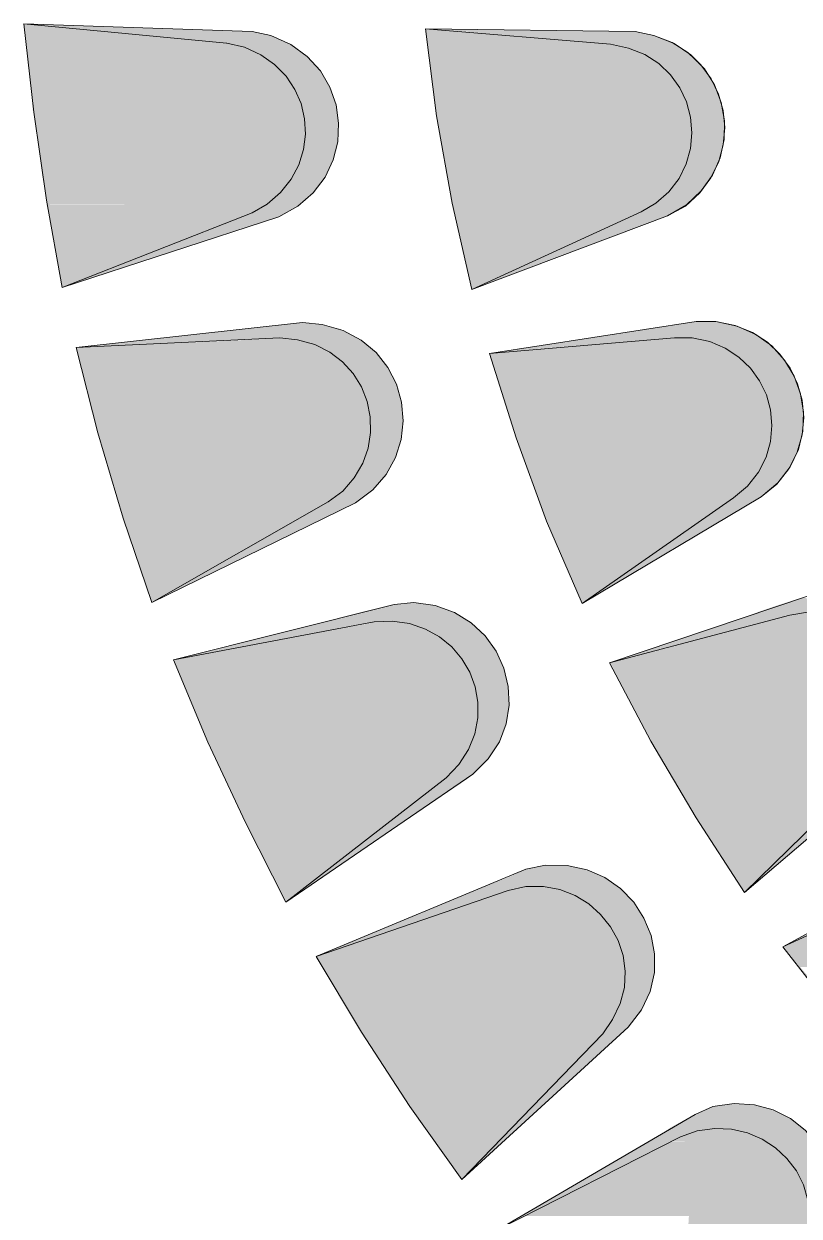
# Model space of a CAD drawing. Extents: x 0 to 245, y -13 to 205.
# Drawn here: x 86.01 to 110.05, y 60.4 to 97.37 of the extents above; entities that cross this region are included whole.
import ezdxf

# ---------------------------------------------------------------- set-up
doc = ezdxf.new("R2010")
doc.units = 0
doc.layers.add('FILL', color=8, linetype='Continuous')
doc.layers.add('GEOMETRY', color=7, linetype='Continuous')

msp = doc.modelspace()

# ---------------------------------------------------------------- hatches: boundary and pattern name
at = {"layer": 'FILL'}
for points in [[(86.01, 97.372), (86.317, 94.636), (86.712, 91.9), (87.201, 89.194)], [(86.01, 97.372), (88.453, 97.13), (93.09, 97.13)], [(86.01, 97.372), (86.072, 96.769), (92.298, 96.769)], [(92.298, 96.769), (86.011, 97.372)], [(93.09, 97.13), (86.011, 97.372)], [(87.202, 89.195), (93.915, 91.388), (94.507, 91.72), (94.984, 92.136), (95.349, 92.619), (95.6, 93.151), (95.741, 93.713), (95.77, 94.289), (95.69, 94.859), (95.501, 95.407), (95.204, 95.913), (94.799, 96.362), (94.288, 96.733), (93.672, 97.011), (93.091, 97.131)], [(88.454, 97.13), (89.827, 97.011), (93.672, 97.011)], [(88.454, 97.13), (93.091, 97.13), (93.672, 97.011)], [(89.827, 97.011), (92.299, 96.77), (94.222, 96.77)], [(89.827, 97.011), (93.672, 97.011), (94.222, 96.77)], [(104.965, 97.129), (98.462, 97.222)], [(104.202, 96.74), (98.463, 97.222)], [(98.463, 97.222), (98.8, 94.515), (99.288, 91.811), (99.899, 89.134)], [(98.463, 97.222), (99.715, 97.13), (104.965, 97.13)], [(98.463, 97.222), (98.525, 96.74), (104.14, 96.74)], [(99.715, 97.13), (100.997, 97.011), (105.544, 97.011)], [(99.715, 97.13), (104.965, 97.13), (105.544, 97.011)], [(99.898, 89.134), (105.97, 91.419), (106.55, 91.763), (107.013, 92.19), (107.361, 92.683), (107.596, 93.222), (107.718, 93.79), (107.728, 94.367), (107.63, 94.936), (107.423, 95.479), (107.11, 95.976), (106.691, 96.409), (106.169, 96.76), (105.544, 97.011), (104.964, 97.13)], [(100.997, 97.011), (103.622, 96.8), (106.124, 96.8)], [(100.997, 97.011), (105.544, 97.011), (106.124, 96.8)], [(105.97, 91.419), (106.519, 91.72), (106.967, 92.137), (107.311, 92.602), (107.552, 93.103), (107.695, 93.625), (107.74, 94.157), (107.69, 94.684), (107.549, 95.193), (107.318, 95.671), (106.999, 96.105), (106.595, 96.482), (106.109, 96.789), (105.543, 97.011), (104.964, 97.13)], [(86.073, 96.77), (86.103, 96.65), (92.847, 96.65)], [(86.073, 96.77), (92.299, 96.77), (92.847, 96.65)], [(86.103, 96.65), (86.103, 96.41), (93.367, 96.41)], [(86.103, 96.65), (92.847, 96.65), (93.367, 96.41)], [(92.298, 96.77), (94.25, 96.77)], [(92.298, 96.77), (94.25, 96.77)], [(93.091, 91.509), (93.55, 91.78), (93.97, 92.147), (94.297, 92.559), (94.534, 93.005), (94.682, 93.473), (94.742, 93.953), (94.716, 94.431), (94.606, 94.898), (94.413, 95.341), (94.139, 95.749), (93.786, 96.111), (93.355, 96.415), (92.848, 96.65), (92.299, 96.77)], [(92.36, 96.77), (92.847, 96.65), (94.404, 96.65)], [(92.36, 96.77), (94.251, 96.77), (94.404, 96.65)], [(92.847, 96.65), (93.367, 96.41), (94.74, 96.41)], [(92.847, 96.65), (94.404, 96.65), (94.74, 96.41)], [(98.525, 96.739), (98.525, 96.649), (104.689, 96.649)], [(98.525, 96.739), (104.139, 96.739), (104.689, 96.649)], [(98.525, 96.65), (98.554, 96.439), (105.209, 96.439)], [(98.525, 96.65), (104.689, 96.65), (105.209, 96.439)], [(103.622, 96.8), (104.202, 96.739), (106.216, 96.739)], [(103.622, 96.8), (106.124, 96.8), (106.216, 96.739)], [(105.148, 91.539), (105.605, 91.81), (106.011, 92.168), (106.324, 92.578), (106.544, 93.028), (106.675, 93.503), (106.718, 93.991), (106.676, 94.477), (106.55, 94.949), (106.344, 95.393), (106.059, 95.796), (105.697, 96.143), (105.26, 96.422), (104.751, 96.619), (104.202, 96.739)], [(104.202, 96.739), (104.751, 96.619), (106.367, 96.619)], [(104.202, 96.739), (106.216, 96.739), (106.367, 96.619)], [(104.751, 96.619), (105.178, 96.438), (106.643, 96.438)], [(104.751, 96.619), (106.367, 96.619), (106.643, 96.438)], [(86.103, 96.409), (86.164, 96.079), (93.824, 96.079)], [(86.103, 96.409), (93.367, 96.409), (93.824, 96.079)], [(93.367, 96.409), (94.74, 96.409)], [(93.367, 96.409), (94.74, 96.409)], [(93.367, 96.409), (93.824, 96.079), (95.045, 96.079)], [(93.367, 96.409), (94.74, 96.409), (95.045, 96.079)], [(98.554, 96.439), (98.584, 96.138), (105.697, 96.138)], [(98.554, 96.439), (105.208, 96.439), (105.697, 96.138)], [(98.585, 96.138), (98.647, 95.747), (106.094, 95.747)], [(98.585, 96.138), (105.697, 96.138), (106.094, 95.747)], [(105.177, 96.439), (105.268, 96.41), (106.672, 96.41)], [(105.177, 96.439), (106.642, 96.439), (106.672, 96.41)], [(105.268, 96.409), (105.726, 96.108), (106.978, 96.108)], [(105.268, 96.409), (106.672, 96.409), (106.978, 96.108)], [(86.164, 96.079), (86.194, 95.687), (94.191, 95.687)], [(86.164, 96.079), (93.824, 96.079), (94.191, 95.687)], [(93.824, 96.079), (93.946, 95.958), (95.167, 95.958)], [(93.824, 96.079), (95.045, 96.079), (95.167, 95.958)], [(93.946, 95.958), (94.191, 95.687), (95.32, 95.687)], [(93.946, 95.958), (95.167, 95.958), (95.32, 95.687)], [(105.726, 96.109), (105.818, 96.019), (107.071, 96.019)], [(105.726, 96.109), (106.978, 96.109), (107.071, 96.019)], [(105.818, 96.019), (106.124, 95.718), (107.284, 95.718)], [(105.818, 96.019), (107.071, 96.019), (107.284, 95.718)], [(86.194, 95.688), (86.255, 95.208), (94.465, 95.208)], [(86.194, 95.688), (94.191, 95.688), (94.465, 95.208)], [(94.191, 95.688), (94.343, 95.447), (95.472, 95.447)], [(94.191, 95.688), (95.32, 95.688), (95.472, 95.447)], [(94.343, 95.446), (94.465, 95.207), (95.565, 95.207)], [(94.343, 95.446), (95.472, 95.446), (95.565, 95.207)], [(98.646, 95.747), (98.708, 95.298), (106.399, 95.298)], [(98.646, 95.747), (106.093, 95.747), (106.399, 95.298)], [(106.124, 95.718), (106.246, 95.507), (107.406, 95.507)], [(106.124, 95.718), (107.284, 95.718), (107.406, 95.507)], [(106.246, 95.507), (106.429, 95.267), (107.497, 95.267)], [(106.246, 95.507), (107.406, 95.507), (107.497, 95.267)], [(86.255, 95.207), (86.286, 94.696), (94.679, 94.696)], [(86.255, 95.207), (94.466, 95.207), (94.679, 94.696)], [(94.466, 95.207), (94.588, 94.876), (95.686, 94.876)], [(94.466, 95.207), (95.566, 95.207), (95.686, 94.876)], [(98.708, 95.298), (98.769, 94.786), (106.612, 94.786)], [(98.708, 95.298), (106.399, 95.298), (106.612, 94.786)], [(106.428, 95.267), (106.55, 94.966), (107.618, 94.966)], [(106.428, 95.267), (107.496, 95.267), (107.618, 94.966)], [(86.286, 94.696), (86.317, 94.635), (94.679, 94.635)], [(86.286, 94.696), (94.679, 94.696), (94.679, 94.635)], [(94.588, 94.876), (94.679, 94.696), (95.717, 94.696)], [(94.588, 94.876), (95.686, 94.876), (95.717, 94.696)], [(94.678, 94.696), (94.74, 94.274), (95.778, 94.274)], [(94.678, 94.696), (95.716, 94.696), (95.778, 94.274)], [(98.768, 94.786), (98.799, 94.515), (106.672, 94.515)], [(98.768, 94.786), (106.612, 94.786), (106.672, 94.515)], [(106.551, 94.966), (106.613, 94.755), (107.68, 94.755)], [(106.551, 94.966), (107.619, 94.966), (107.68, 94.755)], [(106.612, 94.755), (106.704, 94.364), (107.742, 94.364)], [(106.612, 94.755), (107.679, 94.755), (107.742, 94.364)], [(86.317, 94.636), (86.377, 94.154), (94.74, 94.154)], [(86.317, 94.636), (94.678, 94.636), (94.74, 94.154)], [(98.799, 94.515), (98.859, 94.245), (106.703, 94.245)], [(98.799, 94.515), (106.673, 94.515), (106.703, 94.245)], [(106.704, 94.364), (106.704, 94.216), (107.742, 94.216)], [(106.704, 94.364), (107.742, 94.364), (107.742, 94.216)], [(86.377, 94.154), (86.469, 93.613), (94.709, 93.613)], [(86.377, 94.154), (94.74, 94.154), (94.709, 93.613)], [(94.74, 94.154), (94.709, 93.675), (95.747, 93.675)], [(94.74, 94.275), (94.74, 94.154), (95.778, 94.154)], [(94.74, 94.275), (95.778, 94.275), (95.778, 94.154)], [(94.74, 94.154), (95.778, 94.154), (95.747, 93.675)], [(98.859, 94.245), (98.952, 93.674), (106.704, 93.674)], [(98.859, 94.245), (106.704, 94.245), (106.704, 93.674)], [(106.704, 94.216), (106.704, 93.764), (107.711, 93.764)], [(106.704, 94.216), (107.742, 94.216), (107.711, 93.764)], [(86.468, 93.613), (86.53, 93.074), (94.556, 93.074)], [(86.468, 93.613), (94.708, 93.613), (94.556, 93.074)], [(94.709, 93.613), (94.557, 93.074), (95.565, 93.074)], [(94.709, 93.674), (94.709, 93.612), (95.717, 93.612)], [(94.709, 93.674), (95.747, 93.674), (95.717, 93.612)], [(94.709, 93.613), (95.717, 93.613), (95.565, 93.074)], [(98.952, 93.674), (99.043, 93.132), (106.582, 93.132)], [(98.952, 93.674), (106.704, 93.674), (106.582, 93.132)], [(106.704, 93.674), (106.582, 93.162), (107.589, 93.162)], [(106.704, 93.764), (106.704, 93.674), (107.711, 93.674)], [(106.704, 93.764), (107.711, 93.764), (107.711, 93.674)], [(106.704, 93.674), (107.711, 93.674), (107.589, 93.162)], [(86.53, 93.073), (86.591, 92.592), (94.312, 92.592)], [(86.53, 93.073), (94.556, 93.073), (94.312, 92.592)], [(94.556, 93.073), (94.311, 92.592), (95.32, 92.592)], [(94.556, 93.073), (95.565, 93.073)], [(94.556, 93.073), (95.565, 93.073)], [(94.556, 93.073), (95.565, 93.073), (95.32, 92.592)], [(99.043, 93.132), (99.136, 92.652), (106.367, 92.652)], [(99.043, 93.132), (106.582, 93.132), (106.367, 92.652)], [(106.582, 93.132), (106.338, 92.622), (107.345, 92.622)], [(106.582, 93.162), (106.582, 93.132), (107.558, 93.132)], [(106.582, 93.162), (107.589, 93.162), (107.558, 93.132)], [(106.582, 93.132), (107.558, 93.132), (107.345, 92.622)], [(86.591, 92.592), (86.683, 92.14), (93.977, 92.14)], [(86.591, 92.592), (94.312, 92.592), (93.977, 92.14)], [(94.283, 92.53), (93.976, 92.139), (94.984, 92.139)], [(94.312, 92.592), (94.283, 92.53), (95.29, 92.53)], [(94.283, 92.53), (95.29, 92.53), (94.984, 92.139)], [(94.312, 92.592), (95.32, 92.592), (95.29, 92.53)], [(99.135, 92.652), (99.225, 92.201), (106.032, 92.201)], [(99.135, 92.652), (106.366, 92.652), (106.032, 92.201)], [(106.338, 92.622), (106.033, 92.171), (107.01, 92.171)], [(106.338, 92.622), (107.315, 92.622)], [(106.338, 92.622), (107.345, 92.622), (107.315, 92.622)], [(106.338, 92.622), (107.315, 92.622), (107.01, 92.171)], [(86.682, 92.14), (86.712, 91.901), (93.702, 91.901)], [(86.682, 92.14), (93.976, 92.14), (93.702, 91.901)], [(93.884, 92.082), (93.549, 91.78), (94.587, 91.78)], [(93.976, 92.14), (93.884, 92.081), (94.922, 92.081)], [(93.884, 92.082), (94.922, 92.082), (94.587, 91.78)], [(93.976, 92.14), (94.984, 92.14), (94.922, 92.081)], [(99.225, 92.2), (99.287, 91.81), (105.605, 91.81)], [(99.225, 92.2), (106.033, 92.2), (105.605, 91.81)], [(105.97, 92.14), (105.605, 91.811), (106.612, 91.811)], [(105.97, 92.14), (106.949, 92.14), (106.612, 91.811)], [(106.033, 92.171), (105.971, 92.14), (106.949, 92.14)], [(106.033, 92.171), (107.01, 92.171), (106.949, 92.14)], [(86.713, 91.901), (86.713, 91.781), (93.55, 91.781)], [(86.713, 91.901), (93.702, 91.901), (93.55, 91.781)], [(86.713, 91.78), (86.775, 91.509), (93.091, 91.509)], [(86.713, 91.78), (93.55, 91.78), (93.091, 91.509)], [(93.549, 91.78), (93.367, 91.69), (94.465, 91.69)], [(93.549, 91.78), (94.588, 91.78), (94.465, 91.69)], [(99.288, 91.811), (105.605, 91.811)], [(99.288, 91.811), (105.605, 91.811)], [(99.288, 91.811), (99.348, 91.54), (105.148, 91.54)], [(99.288, 91.811), (105.605, 91.811), (105.148, 91.54)], [(105.452, 91.72), (105.148, 91.539), (106.155, 91.539)], [(105.605, 91.811), (105.452, 91.72), (106.519, 91.72)], [(105.452, 91.72), (106.519, 91.72), (106.155, 91.539)], [(105.605, 91.811), (106.612, 91.811), (106.519, 91.72)], [(86.775, 91.509), (93.09, 91.509), (87.202, 89.195)], [(87.202, 89.195), (93.091, 91.509)], [(92.725, 91.388), (93.914, 91.388), (87.202, 89.195)], [(93.091, 91.509), (92.726, 91.388), (93.915, 91.388)], [(93.367, 91.691), (93.091, 91.509), (94.161, 91.509)], [(93.091, 91.509), (94.161, 91.509), (93.915, 91.388)], [(93.367, 91.691), (94.466, 91.691), (94.161, 91.509)], [(99.347, 91.539), (105.148, 91.539), (99.898, 89.134)], [(99.898, 89.134), (105.148, 91.539)], [(104.904, 91.419), (105.97, 91.419), (99.898, 89.134)], [(105.148, 91.539), (104.904, 91.419), (105.97, 91.419)], [(105.148, 91.539), (106.155, 91.539), (105.97, 91.419)], [(87.63, 87.332), (94.649, 88.112)], [(89.978, 79.425), (96.296, 82.521), (96.833, 82.922), (97.245, 83.394), (97.537, 83.92), (97.711, 84.481), (97.771, 85.059), (97.72, 85.636), (97.561, 86.194), (97.297, 86.714), (96.932, 87.178), (96.468, 87.568), (95.909, 87.867), (95.257, 88.054), (94.648, 88.113)], [(94.251, 88.054), (92.726, 87.904), (95.839, 87.904)], [(94.648, 88.113), (94.251, 88.054), (95.257, 88.054)], [(94.251, 88.054), (95.258, 88.054), (95.839, 87.904)], [(100.448, 87.15), (106.857, 88.143)], [(103.316, 79.396), (108.872, 82.702), (109.383, 83.134), (109.765, 83.631), (110.023, 84.174), (110.16, 84.745), (110.181, 85.326), (110.091, 85.898), (109.895, 86.444), (109.596, 86.945), (109.199, 87.384), (108.709, 87.742), (108.13, 88.001), (107.466, 88.143), (106.857, 88.143)], [(106.033, 88.023), (104.475, 87.783), (108.627, 87.783)], [(106.826, 88.143), (106.033, 88.023), (108.078, 88.023)], [(106.033, 88.023), (108.078, 88.023), (108.627, 87.783)], [(106.857, 88.143), (106.826, 88.143), (107.466, 88.143)], [(106.826, 88.143), (107.467, 88.143), (108.078, 88.023)], [(108.872, 82.701), (109.359, 83.093), (109.729, 83.577), (109.988, 84.092), (110.139, 84.626), (110.187, 85.166), (110.138, 85.699), (109.995, 86.211), (109.765, 86.691), (109.452, 87.124), (109.061, 87.499), (108.596, 87.803), (108.063, 88.021), (107.467, 88.142), (106.857, 88.142)], [(87.63, 87.332), (93.945, 87.633)], [(90.344, 87.632), (88.483, 87.421), (89.612, 87.421)], [(90.344, 87.632), (93.946, 87.632), (89.612, 87.421)], [(92.725, 87.904), (90.344, 87.633), (96.358, 87.633)], [(92.725, 87.904), (95.838, 87.904), (96.358, 87.633)], [(93.946, 87.632), (92.939, 87.572), (94.496, 87.572)], [(95.442, 82.551), (95.9, 82.882), (96.256, 83.295), (96.516, 83.744), (96.682, 84.218), (96.757, 84.703), (96.746, 85.189), (96.65, 85.663), (96.474, 86.112), (96.22, 86.525), (95.893, 86.89), (95.494, 87.194), (95.027, 87.425), (94.496, 87.572), (93.946, 87.632)], [(93.946, 87.632), (94.161, 87.603), (96.387, 87.603)], [(93.946, 87.632), (96.358, 87.632), (96.387, 87.603)], [(100.448, 87.15), (106.185, 87.632)], [(103.622, 87.632), (101.332, 87.301), (102.035, 87.301)], [(103.622, 87.632), (106.185, 87.632), (102.035, 87.301)], [(104.475, 87.782), (103.621, 87.632), (108.839, 87.632)], [(104.475, 87.782), (108.626, 87.782), (108.839, 87.632)], [(106.124, 87.632), (104.812, 87.511), (107.253, 87.511)], [(106.124, 87.632), (106.704, 87.632)], [(106.124, 87.632), (106.704, 87.632), (107.253, 87.511)], [(108.016, 82.671), (108.443, 83.032), (108.785, 83.471), (109.022, 83.939), (109.161, 84.424), (109.205, 84.914), (109.16, 85.399), (109.03, 85.865), (108.82, 86.302), (108.534, 86.698), (108.179, 87.041), (107.757, 87.318), (107.274, 87.519), (106.734, 87.632), (106.184, 87.632)], [(106.184, 87.632), (108.839, 87.632)], [(106.184, 87.632), (108.839, 87.632)], [(106.734, 87.632), (107.284, 87.511), (109.024, 87.511)], [(106.734, 87.632), (108.839, 87.632), (109.024, 87.511)], [(88.483, 87.421), (89.612, 87.421), (87.629, 87.332)], [(89.612, 87.421), (87.63, 87.332), (95.198, 87.332)], [(87.63, 87.332), (88.3, 84.685), (89.094, 82.039), (89.978, 79.425)], [(87.63, 87.332), (87.66, 87.181), (95.534, 87.181)], [(87.63, 87.332), (95.198, 87.332), (95.534, 87.181)], [(92.939, 87.572), (89.612, 87.421), (95.014, 87.421)], [(89.612, 87.421), (95.014, 87.421), (95.198, 87.332)], [(92.939, 87.572), (94.496, 87.572), (95.014, 87.421)], [(94.161, 87.603), (94.496, 87.573), (96.418, 87.573)], [(94.161, 87.603), (96.388, 87.603), (96.418, 87.573)], [(94.496, 87.572), (95.015, 87.421), (96.633, 87.421)], [(94.496, 87.572), (96.418, 87.572), (96.633, 87.421)], [(95.014, 87.421), (95.411, 87.241), (96.874, 87.241)], [(95.014, 87.421), (96.632, 87.421), (96.874, 87.241)], [(101.332, 87.301), (102.035, 87.301), (100.448, 87.151)], [(102.278, 87.301), (100.448, 87.151), (107.985, 87.151)], [(104.812, 87.511), (102.278, 87.301), (107.772, 87.301)], [(102.278, 87.301), (107.772, 87.301), (107.985, 87.151)], [(104.812, 87.511), (107.252, 87.511), (107.772, 87.301)], [(107.284, 87.511), (107.467, 87.421), (109.146, 87.421)], [(107.284, 87.511), (109.024, 87.511), (109.146, 87.421)], [(107.466, 87.421), (107.802, 87.301), (109.267, 87.301)], [(107.466, 87.421), (109.146, 87.421), (109.267, 87.301)], [(107.802, 87.301), (108.23, 87), (109.573, 87)], [(107.802, 87.301), (109.267, 87.301), (109.573, 87)], [(87.66, 87.181), (87.751, 86.82), (95.961, 86.82)], [(87.66, 87.181), (95.534, 87.181), (95.961, 86.82)], [(95.412, 87.241), (95.534, 87.18), (96.907, 87.18)], [(95.412, 87.241), (96.875, 87.241), (96.907, 87.18)], [(95.534, 87.181), (95.961, 86.82), (97.212, 86.82)], [(95.534, 87.181), (96.907, 87.181), (97.212, 86.82)], [(100.448, 87.151), (101.271, 84.537), (102.217, 81.951), (103.316, 79.396)], [(100.448, 87.151), (100.509, 87.001), (108.23, 87.001)], [(100.448, 87.151), (107.985, 87.151), (108.23, 87.001)], [(100.509, 87), (100.63, 86.579), (108.627, 86.579)], [(100.509, 87), (108.231, 87), (108.627, 86.579)], [(108.23, 87), (108.26, 86.97), (109.573, 86.97)], [(108.23, 87), (109.573, 87), (109.573, 86.97)], [(108.26, 86.97), (108.626, 86.579), (109.816, 86.579)], [(108.26, 86.97), (109.572, 86.97), (109.816, 86.579)], [(87.751, 86.82), (87.873, 86.4), (96.297, 86.4)], [(87.751, 86.82), (95.961, 86.82), (96.297, 86.4)], [(95.961, 86.82), (95.991, 86.761), (97.273, 86.761)], [(95.961, 86.82), (97.212, 86.82), (97.273, 86.761)], [(95.991, 86.761), (96.297, 86.4), (97.457, 86.4)], [(95.991, 86.761), (97.273, 86.761), (97.457, 86.4)], [(100.63, 86.579), (100.783, 86.129), (108.901, 86.129)], [(100.63, 86.579), (108.627, 86.579), (108.901, 86.129)], [(108.627, 86.579), (108.688, 86.46), (109.878, 86.46)], [(108.627, 86.579), (109.816, 86.579), (109.878, 86.46)], [(87.873, 86.4), (87.996, 85.919), (96.572, 85.919)], [(87.873, 86.4), (96.297, 86.4), (96.572, 85.919)], [(96.297, 86.4), (96.388, 86.218), (97.548, 86.218)], [(96.297, 86.4), (97.457, 86.4), (97.548, 86.218)], [(96.387, 86.218), (96.572, 85.918), (97.639, 85.918)], [(96.387, 86.218), (97.547, 86.218), (97.639, 85.918)], [(108.687, 86.46), (108.93, 86.099), (110.031, 86.099)], [(108.687, 86.46), (109.877, 86.46), (110.031, 86.099)], [(87.996, 85.918), (88.118, 85.376), (96.724, 85.376)], [(87.996, 85.918), (96.572, 85.918), (96.724, 85.376)], [(96.572, 85.918), (96.633, 85.647), (97.731, 85.647)], [(96.572, 85.918), (97.639, 85.918), (97.731, 85.647)], [(100.783, 86.129), (100.934, 85.616), (109.115, 85.616)], [(100.783, 86.129), (108.901, 86.129), (109.115, 85.616)], [(108.93, 86.099), (108.993, 85.918), (110.091, 85.918)], [(108.93, 86.099), (110.031, 86.099), (110.091, 85.918)], [(108.994, 85.918), (109.115, 85.589), (110.152, 85.589)], [(108.994, 85.918), (110.092, 85.918), (110.152, 85.589)], [(96.633, 85.648), (96.724, 85.377), (97.732, 85.377)], [(96.633, 85.648), (97.732, 85.648), (97.732, 85.377)], [(100.934, 85.616), (101.119, 85.046), (109.205, 85.046)], [(100.934, 85.616), (109.115, 85.616), (109.205, 85.046)], [(109.115, 85.589), (109.146, 85.318), (110.183, 85.318)], [(109.115, 85.589), (110.152, 85.589), (110.183, 85.318)], [(88.118, 85.376), (88.268, 84.836), (96.755, 84.836)], [(88.118, 85.376), (96.723, 85.376), (96.755, 84.836)], [(96.723, 85.376), (96.754, 85.046), (97.76, 85.046)], [(96.723, 85.376), (97.731, 85.376), (97.76, 85.046)], [(96.755, 85.046), (96.755, 84.836), (97.761, 84.836)], [(96.755, 85.046), (97.761, 85.046), (97.761, 84.836)], [(101.119, 85.046), (101.271, 84.536), (109.176, 84.536)], [(101.119, 85.046), (109.206, 85.046), (109.176, 84.536)], [(109.146, 85.318), (109.206, 85.047), (110.183, 85.047)], [(109.146, 85.318), (110.183, 85.318), (110.183, 85.047)], [(109.206, 85.046), (109.176, 84.716), (110.152, 84.716)], [(109.206, 85.046), (110.184, 85.046), (110.152, 84.716)], [(88.268, 84.836), (88.299, 84.685), (96.754, 84.685)], [(88.268, 84.836), (96.754, 84.836), (96.754, 84.685)], [(88.299, 84.685), (88.422, 84.295), (96.693, 84.295)], [(88.299, 84.685), (96.755, 84.685), (96.693, 84.295)], [(96.755, 84.836), (96.724, 84.444), (97.701, 84.444)], [(96.755, 84.836), (97.761, 84.836), (97.701, 84.444)], [(109.176, 84.716), (109.176, 84.505), (110.092, 84.505)], [(109.176, 84.716), (110.153, 84.716), (110.092, 84.505)], [(96.723, 84.445), (96.693, 84.296), (97.639, 84.296)], [(96.723, 84.445), (97.701, 84.445), (97.639, 84.296)], [(101.271, 84.536), (101.271, 84.505), (109.175, 84.505)], [(101.271, 84.536), (109.175, 84.536), (109.175, 84.505)], [(101.271, 84.505), (101.484, 83.964), (109.024, 83.964)], [(101.271, 84.505), (109.175, 84.505), (109.024, 83.964)], [(109.176, 84.505), (109.085, 84.114), (110, 84.114)], [(109.176, 84.505), (110.092, 84.505), (110, 84.114)], [(88.422, 84.295), (88.576, 83.784), (96.54, 83.784)], [(88.422, 84.295), (96.693, 84.295), (96.54, 83.784)], [(96.693, 84.295), (96.572, 83.873), (97.517, 83.873)], [(96.693, 84.295), (97.639, 84.295), (97.517, 83.873)], [(101.484, 83.964), (101.668, 83.484), (108.779, 83.484)], [(101.484, 83.964), (109.024, 83.964), (108.779, 83.484)], [(109.024, 83.964), (108.839, 83.573), (109.724, 83.573)], [(109.085, 84.114), (109.024, 83.964), (109.909, 83.964)], [(109.024, 83.964), (109.909, 83.964), (109.724, 83.573)], [(109.085, 84.114), (110, 84.114), (109.909, 83.964)], [(88.576, 83.784), (88.697, 83.304), (96.266, 83.304)], [(88.576, 83.784), (96.54, 83.784), (96.266, 83.304)], [(96.54, 83.784), (96.297, 83.333), (97.212, 83.333)], [(96.572, 83.874), (96.54, 83.784), (97.457, 83.784)], [(96.54, 83.784), (97.457, 83.784), (97.212, 83.333)], [(96.572, 83.874), (97.517, 83.874), (97.457, 83.784)], [(108.84, 83.573), (108.779, 83.454), (109.634, 83.454)], [(108.84, 83.573), (109.725, 83.573), (109.634, 83.454)], [(88.697, 83.304), (88.849, 82.882), (95.9, 82.882)], [(88.697, 83.304), (96.266, 83.304), (95.9, 82.882)], [(96.266, 83.304), (95.9, 82.882), (96.785, 82.882)], [(96.266, 83.304), (97.151, 83.304), (96.785, 82.882)], [(96.297, 83.333), (96.267, 83.304), (97.151, 83.304)], [(96.297, 83.333), (97.212, 83.333), (97.151, 83.304)], [(101.668, 83.484), (101.82, 83.033), (108.443, 83.033)], [(101.668, 83.484), (108.779, 83.484), (108.443, 83.033)], [(108.779, 83.454), (108.505, 83.093), (109.359, 83.093)], [(108.779, 83.454), (109.633, 83.454), (109.359, 83.093)], [(88.849, 82.882), (88.942, 82.551), (95.442, 82.551)], [(88.849, 82.882), (95.9, 82.882), (95.442, 82.551)], [(95.9, 82.882), (95.442, 82.551), (96.328, 82.551)], [(95.9, 82.882), (96.785, 82.882)], [(95.9, 82.882), (96.785, 82.882)], [(95.9, 82.882), (96.785, 82.882), (96.328, 82.551)], [(101.82, 83.032), (101.972, 82.671), (108.016, 82.671)], [(101.82, 83.032), (108.443, 83.032), (108.016, 82.671)], [(108.443, 83.032), (108.078, 82.701), (108.872, 82.701)], [(108.505, 83.093), (108.443, 83.032), (109.268, 83.032)], [(108.443, 83.032), (109.267, 83.032), (108.872, 82.701)], [(108.505, 83.093), (109.359, 83.093), (109.268, 83.032)], [(88.942, 82.551), (89.093, 82.039), (94.556, 82.039)], [(88.942, 82.551), (95.442, 82.551), (94.556, 82.039)], [(95.412, 82.521), (96.297, 82.521), (89.977, 79.425)], [(89.978, 79.425), (95.442, 82.551)], [(95.442, 82.551), (95.412, 82.521), (96.296, 82.521)], [(95.442, 82.551), (96.328, 82.551), (96.296, 82.521)], [(101.972, 82.671), (102.216, 81.95), (106.978, 81.95)], [(101.972, 82.671), (108.016, 82.671), (106.978, 81.95)], [(103.316, 79.396), (108.016, 82.671)], [(108.016, 82.671), (108.808, 82.671), (103.316, 79.396)], [(108.078, 82.701), (108.016, 82.671), (108.808, 82.671)], [(108.078, 82.701), (108.872, 82.701), (108.808, 82.671)], [(89.093, 82.039), (94.556, 82.039), (89.977, 79.425)], [(102.216, 81.95), (106.978, 81.95), (103.316, 79.395)], [(104.171, 77.562), (110.336, 79.636)], [(108.351, 70.438), (113.265, 74.617), (113.688, 75.146), (113.974, 75.708), (114.133, 76.289), (114.17, 76.871), (114.092, 77.441), (113.908, 77.982), (113.623, 78.478), (113.246, 78.916), (112.782, 79.277), (112.24, 79.549), (111.625, 79.714), (110.946, 79.757), (110.335, 79.636)], [(110.122, 79.575), (109.359, 79.335), (112.685, 79.335)], [(90.65, 77.652), (97.487, 79.365)], [(94.13, 70.136), (99.928, 74.104), (100.408, 74.576), (100.752, 75.102), (100.965, 75.663), (101.056, 76.243), (101.029, 76.824), (100.891, 77.387), (100.649, 77.916), (100.309, 78.393), (99.877, 78.799), (99.361, 79.119), (98.765, 79.333), (98.097, 79.425), (97.487, 79.365)], [(96.572, 79.155), (95.412, 78.852), (99.806, 78.852)], [(97.364, 79.335), (96.572, 79.155), (99.288, 79.155)], [(96.572, 79.155), (99.288, 79.155), (99.806, 78.852)], [(97.487, 79.364), (97.364, 79.335), (98.708, 79.335)], [(97.364, 79.335), (98.708, 79.335), (99.288, 79.155)], [(98.096, 79.425), (97.487, 79.364), (98.433, 79.364)], [(97.487, 79.364), (98.433, 79.364), (98.708, 79.335)], [(109.359, 79.335), (108.749, 79.123), (112.991, 79.123)], [(109.359, 79.335), (112.685, 79.335), (112.991, 79.123)], [(90.65, 77.652), (96.875, 78.825)], [(95.29, 78.824), (91.81, 77.921), (92.206, 77.921)], [(95.29, 78.824), (96.875, 78.824), (92.206, 77.921)], [(95.412, 78.853), (95.29, 78.825), (96.875, 78.825)], [(95.412, 78.853), (97.426, 78.853), (96.875, 78.825)], [(96.633, 78.765), (95.656, 78.585), (98.494, 78.585)], [(96.875, 78.824), (96.633, 78.764), (97.975, 78.764)], [(96.633, 78.765), (97.975, 78.765), (98.494, 78.585)], [(99.103, 73.986), (99.5, 74.406), (99.797, 74.872), (99.99, 75.356), (100.085, 75.848), (100.086, 76.337), (100.001, 76.812), (99.834, 77.263), (99.591, 77.678), (99.277, 78.048), (98.898, 78.361), (98.459, 78.606), (97.967, 78.774), (97.425, 78.853), (96.874, 78.825)], [(97.426, 78.853), (96.875, 78.825), (97.64, 78.825)], [(96.875, 78.824), (97.64, 78.824), (97.975, 78.764)], [(97.426, 78.853), (97.518, 78.825), (99.837, 78.825)], [(97.426, 78.853), (99.807, 78.853), (99.837, 78.825)], [(97.517, 78.824), (97.974, 78.764), (99.898, 78.764)], [(97.517, 78.824), (99.836, 78.824), (99.898, 78.764)], [(97.974, 78.765), (98.494, 78.585), (100.112, 78.585)], [(97.974, 78.765), (99.898, 78.765), (100.112, 78.585)], [(104.171, 77.562), (109.756, 79.035)], [(108.505, 79.034), (105.392, 77.983), (105.757, 77.983)], [(108.505, 79.034), (109.756, 79.034), (105.757, 77.983)], [(108.749, 79.124), (108.505, 79.034), (109.756, 79.034)], [(109.511, 78.975), (108.626, 78.734), (111.862, 78.734)], [(108.749, 79.124), (110.306, 79.124), (109.756, 79.034)], [(109.695, 79.005), (109.511, 78.975), (111.373, 78.975)], [(109.511, 78.975), (111.372, 78.975), (111.862, 78.734)], [(110.152, 79.095), (109.695, 79.005), (111.16, 79.005)], [(109.695, 79.005), (111.16, 79.005), (111.373, 78.975)], [(112.442, 74.436), (112.777, 74.855), (113.039, 75.347), (113.193, 75.847), (113.246, 76.346), (113.205, 76.834), (113.077, 77.301), (112.869, 77.735), (112.587, 78.129), (112.238, 78.471), (111.828, 78.751), (111.365, 78.96), (110.855, 79.087), (110.305, 79.123), (109.755, 79.035)], [(95.656, 78.585), (94.161, 78.314), (98.982, 78.314)], [(95.656, 78.585), (98.494, 78.585), (98.982, 78.314)], [(98.494, 78.585), (98.768, 78.433), (100.294, 78.433)], [(98.494, 78.585), (100.112, 78.585), (100.294, 78.433)], [(98.768, 78.433), (98.982, 78.314), (100.385, 78.314)], [(98.768, 78.433), (100.293, 78.433), (100.385, 78.314)], [(107.375, 78.403), (105.85, 77.984), (112.686, 77.984)], [(108.627, 78.734), (107.375, 78.403), (112.319, 78.403)], [(107.375, 78.403), (112.319, 78.403), (112.686, 77.984)], [(108.627, 78.734), (111.862, 78.734), (112.319, 78.403)], [(94.161, 78.314), (92.206, 77.921), (99.379, 77.921)], [(94.161, 78.314), (98.982, 78.314), (99.379, 77.921)], [(98.982, 78.314), (99.378, 77.921), (100.629, 77.921)], [(98.982, 78.314), (100.385, 78.314), (100.629, 77.921)], [(91.809, 77.921), (92.205, 77.921), (90.65, 77.651)], [(92.206, 77.921), (90.65, 77.651), (99.593, 77.651)], [(90.65, 77.652), (91.717, 75.096), (92.878, 72.601), (94.129, 70.136)], [(90.65, 77.652), (90.711, 77.502), (99.714, 77.502)], [(90.65, 77.652), (99.592, 77.652), (99.714, 77.502)], [(92.206, 77.921), (99.379, 77.921), (99.593, 77.651)], [(99.379, 77.921), (100.661, 77.921)], [(99.379, 77.921), (100.661, 77.921)], [(99.379, 77.921), (99.715, 77.501), (100.844, 77.501)], [(99.379, 77.921), (100.661, 77.921), (100.844, 77.501)], [(105.391, 77.984), (105.756, 77.984), (104.17, 77.562)], [(105.849, 77.984), (104.17, 77.562), (112.959, 77.562)], [(105.849, 77.984), (112.685, 77.984), (112.959, 77.562)], [(90.711, 77.501), (90.925, 76.991), (99.959, 76.991)], [(90.711, 77.501), (99.715, 77.501), (99.959, 76.991)], [(99.715, 77.501), (99.746, 77.38), (100.905, 77.38)], [(99.715, 77.501), (100.844, 77.501), (100.905, 77.38)], [(99.746, 77.38), (99.959, 76.991), (100.997, 76.991)], [(99.746, 77.38), (100.905, 77.38), (100.997, 76.991)], [(104.171, 77.562), (105.452, 75.126), (106.858, 72.751), (108.352, 70.438)], [(104.171, 77.562), (104.202, 77.533), (112.991, 77.533)], [(104.171, 77.562), (112.96, 77.562), (112.991, 77.533)], [(104.202, 77.532), (104.475, 76.991), (113.174, 76.991)], [(104.202, 77.532), (112.991, 77.532), (113.174, 76.991)], [(90.924, 76.991), (91.138, 76.45), (100.081, 76.45)], [(90.924, 76.991), (99.958, 76.991), (100.081, 76.45)], [(99.959, 76.991), (99.99, 76.81), (101.027, 76.81)], [(99.959, 76.991), (100.997, 76.991), (101.027, 76.81)], [(104.475, 76.991), (104.75, 76.45), (113.235, 76.45)], [(104.475, 76.991), (113.173, 76.991), (113.235, 76.45)], [(99.99, 76.811), (100.082, 76.451), (101.057, 76.451)], [(99.99, 76.811), (101.027, 76.811), (101.057, 76.451)], [(91.138, 76.45), (91.382, 75.909), (100.081, 75.909)], [(91.138, 76.45), (100.081, 76.45), (100.081, 75.909)], [(100.082, 76.45), (100.082, 76.179), (101.058, 76.179)], [(100.082, 76.45), (101.058, 76.45), (101.058, 76.179)], [(100.082, 76.179), (100.082, 75.909), (100.997, 75.909)], [(100.082, 76.179), (101.058, 76.179), (100.997, 75.909)], [(104.751, 76.45), (105.056, 75.909), (113.205, 75.909)], [(104.751, 76.45), (113.235, 76.45), (113.205, 75.909)], [(91.383, 75.909), (91.597, 75.367), (99.99, 75.367)], [(91.383, 75.909), (100.081, 75.909), (99.99, 75.367)], [(100.082, 75.909), (100.02, 75.607), (100.935, 75.607)], [(100.082, 75.909), (100.997, 75.909), (100.935, 75.607)], [(105.055, 75.909), (105.329, 75.367), (113.051, 75.367)], [(105.055, 75.909), (113.204, 75.909), (113.051, 75.367)], [(100.019, 75.608), (99.99, 75.368), (100.843, 75.368)], [(100.019, 75.608), (100.934, 75.608), (100.843, 75.368)], [(91.596, 75.367), (91.718, 75.096), (99.898, 75.096)], [(91.596, 75.367), (99.99, 75.367), (99.898, 75.096)], [(91.718, 75.096), (91.839, 74.855), (99.776, 74.855)], [(91.718, 75.096), (99.898, 75.096), (99.776, 74.855)], [(99.99, 75.367), (99.868, 75.036), (100.721, 75.036)], [(99.99, 75.367), (100.844, 75.367), (100.721, 75.036)], [(105.33, 75.367), (105.452, 75.126), (112.93, 75.126)], [(105.33, 75.367), (113.052, 75.367), (112.93, 75.126)], [(105.452, 75.126), (105.605, 74.886), (112.777, 74.886)], [(105.452, 75.126), (112.93, 75.126), (112.777, 74.886)], [(91.84, 74.855), (92.055, 74.406), (99.501, 74.406)], [(91.84, 74.855), (99.777, 74.855), (99.501, 74.406)], [(99.776, 74.855), (99.562, 74.526), (100.385, 74.526)], [(99.868, 75.036), (99.776, 74.854), (100.6, 74.854)], [(99.776, 74.855), (100.6, 74.855), (100.385, 74.526)], [(99.868, 75.036), (100.722, 75.036), (100.6, 74.854)], [(105.605, 74.886), (105.849, 74.436), (112.442, 74.436)], [(105.605, 74.886), (112.777, 74.886), (112.442, 74.436)], [(92.054, 74.405), (92.237, 73.985), (99.103, 73.985)], [(92.054, 74.405), (99.5, 74.405), (99.103, 73.985)], [(99.501, 74.405), (99.197, 74.103), (99.928, 74.103)], [(99.563, 74.526), (99.501, 74.406), (100.234, 74.406)], [(99.501, 74.405), (100.234, 74.405), (99.928, 74.103)], [(99.563, 74.526), (100.385, 74.526), (100.234, 74.406)], [(105.849, 74.436), (106.857, 72.751), (110.703, 72.751)], [(105.849, 74.436), (112.442, 74.436), (110.703, 72.751)], [(108.351, 70.438), (112.442, 74.436)], [(112.442, 74.436), (113.051, 74.436), (108.351, 70.438)], [(92.237, 73.986), (92.878, 72.601), (97.303, 72.601)], [(92.237, 73.986), (99.103, 73.986), (97.303, 72.601)], [(99.103, 73.986), (99.806, 73.986), (94.129, 70.136)], [(94.13, 70.136), (99.104, 73.986)], [(99.197, 74.104), (99.103, 73.986), (99.806, 73.986)], [(99.197, 74.104), (99.927, 74.104), (99.806, 73.986)], [(92.878, 72.601), (97.304, 72.601), (94.13, 70.136)], [(106.857, 72.751), (110.703, 72.751), (108.351, 70.438)], [(109.542, 68.753), (115.249, 71.85)], [(95.077, 68.452), (101.577, 71.158)], [(99.592, 61.539), (104.75, 66.259), (105.163, 66.795), (105.43, 67.364), (105.561, 67.949), (105.566, 68.535), (105.454, 69.104), (105.234, 69.641), (104.917, 70.13), (104.511, 70.554), (104.025, 70.897), (103.47, 71.142), (102.854, 71.275), (102.188, 71.278), (101.576, 71.158)], [(101.577, 71.158), (101.057, 70.918), (103.958, 70.918)], [(101.668, 71.158), (101.577, 71.158), (103.439, 71.158)], [(101.577, 71.158), (103.438, 71.158), (103.958, 70.918)], [(102.187, 71.279), (101.667, 71.159), (103.408, 71.159)], [(101.668, 71.158), (103.439, 71.158)], [(102.187, 71.279), (102.828, 71.279), (103.408, 71.159)], [(102.797, 71.279), (102.188, 71.279), (102.828, 71.279)], [(109.542, 68.753), (114.792, 71.158)], [(101.057, 70.918), (100.293, 70.616), (104.445, 70.616)], [(101.057, 70.918), (103.957, 70.918), (104.445, 70.616)], [(95.076, 68.452), (101.027, 70.497)], [(100.019, 70.497), (95.106, 68.482), (95.135, 68.482)], [(100.019, 70.497), (101.027, 70.497), (95.135, 68.482)], [(100.416, 70.287), (99.501, 69.986), (103.651, 69.986)], [(100.294, 70.616), (100.02, 70.497), (101.027, 70.497)], [(100.294, 70.616), (101.577, 70.616)], [(100.294, 70.616), (102.157, 70.616), (101.577, 70.616)], [(100.294, 70.616), (101.577, 70.616), (101.027, 70.497)], [(101.027, 70.497), (100.416, 70.287), (103.194, 70.287)], [(100.416, 70.287), (103.194, 70.287), (103.651, 69.986)], [(103.958, 66.049), (104.262, 66.499), (104.501, 66.991), (104.63, 67.492), (104.656, 67.991), (104.587, 68.478), (104.432, 68.941), (104.197, 69.37), (103.891, 69.753), (103.522, 70.081), (103.099, 70.342), (102.628, 70.525), (102.118, 70.62), (101.577, 70.616), (101.027, 70.497)], [(101.577, 70.616), (101.027, 70.497), (102.676, 70.497)], [(101.027, 70.497), (102.675, 70.497)], [(101.027, 70.497), (102.675, 70.497)], [(101.027, 70.497), (102.675, 70.497), (103.194, 70.287)], [(102.157, 70.616), (101.577, 70.616)], [(101.577, 70.616), (102.157, 70.616), (102.676, 70.497)], [(102.157, 70.616), (102.217, 70.587), (104.475, 70.587)], [(102.157, 70.616), (104.445, 70.616), (104.475, 70.587)], [(102.216, 70.587), (102.675, 70.497), (104.567, 70.497)], [(102.216, 70.587), (104.475, 70.587), (104.567, 70.497)], [(102.676, 70.497), (103.195, 70.287), (104.781, 70.287)], [(102.676, 70.497), (104.568, 70.497), (104.781, 70.287)], [(103.194, 70.287), (103.377, 70.167), (104.904, 70.167)], [(103.194, 70.287), (104.781, 70.287), (104.904, 70.167)], [(99.501, 69.987), (98.342, 69.597), (104.049, 69.597)], [(99.501, 69.987), (103.651, 69.987), (104.049, 69.597)], [(103.377, 70.167), (103.651, 69.986), (105.026, 69.986)], [(103.377, 70.167), (104.904, 70.167), (105.026, 69.986)], [(103.651, 69.987), (103.987, 69.655), (105.239, 69.655)], [(103.651, 69.987), (105.026, 69.987), (105.239, 69.655)], [(98.341, 69.597), (96.998, 69.115), (104.353, 69.115)], [(98.341, 69.597), (104.048, 69.597), (104.353, 69.115)], [(103.987, 69.654), (104.049, 69.596), (105.268, 69.596)], [(103.987, 69.654), (105.239, 69.654), (105.268, 69.596)], [(104.048, 69.597), (104.353, 69.115), (105.451, 69.115)], [(104.048, 69.597), (105.268, 69.597), (105.451, 69.115)], [(110.549, 69.205), (109.541, 68.753), (118.728, 68.753)], [(96.999, 69.114), (95.503, 68.602), (104.537, 68.602)], [(96.999, 69.114), (104.353, 69.114), (104.537, 68.602)], [(104.353, 69.114), (104.353, 69.085), (105.452, 69.085)], [(104.353, 69.114), (105.452, 69.114), (105.452, 69.085)], [(104.353, 69.085), (104.537, 68.603), (105.543, 68.603)], [(104.353, 69.085), (105.452, 69.085), (105.543, 68.603)], [(110.213, 69.114), (110.336, 69.114), (109.542, 68.753)], [(95.503, 68.603), (95.076, 68.453), (104.567, 68.453)], [(95.106, 68.483), (95.135, 68.483), (95.076, 68.453)], [(95.076, 68.452), (96.478, 66.108), (97.974, 63.794), (99.593, 61.539)], [(95.076, 68.452), (95.29, 68.062), (104.659, 68.062)], [(95.076, 68.452), (104.567, 68.452), (104.659, 68.062)], [(95.503, 68.603), (104.537, 68.603), (104.567, 68.453)], [(104.537, 68.603), (104.567, 68.483), (105.574, 68.483)], [(104.537, 68.603), (105.544, 68.603), (105.574, 68.483)], [(104.567, 68.483), (104.659, 68.063), (105.544, 68.063)], [(104.567, 68.483), (105.574, 68.483), (105.544, 68.063)], [(109.542, 68.753), (111.252, 66.56), (113.052, 64.455), (114.914, 62.441)], [(109.542, 68.753), (109.634, 68.664), (118.728, 68.664)], [(109.542, 68.753), (118.728, 68.753), (118.728, 68.664)], [(109.634, 68.664), (110.062, 68.122), (118.667, 68.122)], [(109.634, 68.664), (118.728, 68.664), (118.667, 68.122)], [(95.29, 68.063), (95.625, 67.523), (104.628, 67.523)], [(95.29, 68.063), (104.659, 68.063), (104.628, 67.523)], [(104.659, 68.063), (104.628, 67.882), (105.544, 67.882)], [(104.659, 68.063), (105.544, 68.063), (105.544, 67.882)], [(104.628, 67.882), (104.628, 67.523), (105.452, 67.523)], [(104.628, 67.882), (105.544, 67.882), (105.452, 67.523)], [(95.625, 67.523), (95.93, 66.981), (104.506, 66.981)], [(95.625, 67.523), (104.628, 67.523), (104.506, 66.981)], [(104.628, 67.523), (104.567, 67.281), (105.392, 67.281)], [(104.628, 67.523), (105.452, 67.523), (105.392, 67.281)], [(95.929, 66.981), (96.236, 66.5), (104.261, 66.5)], [(95.929, 66.981), (104.505, 66.981), (104.261, 66.5)], [(104.505, 66.981), (104.383, 66.74), (105.148, 66.74)], [(104.567, 67.28), (104.505, 66.98), (105.239, 66.98)], [(104.505, 66.981), (105.238, 66.981), (105.148, 66.74)], [(104.567, 67.28), (105.391, 67.28), (105.239, 66.98)], [(104.384, 66.739), (104.262, 66.499), (104.934, 66.499)], [(104.384, 66.739), (105.149, 66.739), (104.934, 66.499)], [(96.236, 66.499), (96.478, 66.108), (103.987, 66.108)], [(96.236, 66.499), (104.261, 66.499), (103.987, 66.108)], [(104.11, 66.259), (103.958, 66.049), (104.537, 66.049)], [(104.261, 66.499), (104.11, 66.259), (104.75, 66.259)], [(104.11, 66.259), (104.751, 66.259), (104.537, 66.049)], [(104.261, 66.499), (104.933, 66.499), (104.75, 66.259)], [(96.478, 66.109), (96.51, 66.049), (103.957, 66.049)], [(96.478, 66.109), (103.987, 66.109), (103.957, 66.049)], [(96.51, 66.049), (97.974, 63.794), (101.759, 63.794)], [(96.51, 66.049), (103.957, 66.049), (101.759, 63.794)], [(99.592, 61.539), (103.957, 66.049)], [(103.958, 66.049), (104.537, 66.049), (99.593, 61.539)], [(97.974, 63.794), (101.759, 63.794), (99.592, 61.539)], [(106.216, 53.784), (110.672, 59.194), (110.988, 59.784), (111.16, 60.386), (111.198, 60.986), (111.113, 61.569), (110.917, 62.119), (110.621, 62.621), (110.236, 63.061), (109.774, 63.423), (109.245, 63.693), (108.661, 63.855), (108.034, 63.893), (107.375, 63.794), (106.826, 63.554)], [(107.161, 63.704), (106.826, 63.554), (109.451, 63.554)], [(107.375, 63.794), (107.161, 63.704), (109.206, 63.704)], [(107.161, 63.704), (109.206, 63.704), (109.451, 63.554)], [(107.802, 63.855), (107.374, 63.794), (108.871, 63.794)], [(107.375, 63.794), (108.872, 63.794), (109.206, 63.704)], [(107.985, 63.884), (107.802, 63.855), (108.595, 63.855)], [(107.802, 63.855), (108.595, 63.855), (108.871, 63.794)], [(100.753, 60.007), (106.826, 63.554)], [(106.582, 63.433), (106.033, 63.132), (110.184, 63.132)], [(106.826, 63.554), (106.582, 63.433), (109.756, 63.433)], [(106.582, 63.433), (109.756, 63.433), (110.184, 63.132)], [(106.826, 63.554), (109.451, 63.554), (109.756, 63.433)], [(100.753, 60.007), (106.367, 62.862)], [(105.605, 62.863), (101.241, 60.307), (101.332, 60.307)], [(105.605, 62.863), (106.367, 62.863), (101.332, 60.307)], [(105.911, 63.043), (105.605, 62.862), (106.367, 62.862)], [(106.033, 63.132), (105.911, 63.043), (106.887, 63.043)], [(105.911, 63.043), (106.887, 63.043), (106.367, 62.862)], [(106.033, 63.132), (107.437, 63.132), (106.887, 63.043)], [(106.367, 62.863), (106.062, 62.713), (109.054, 62.713)], [(109.878, 58.863), (110.152, 59.344), (110.311, 59.874), (110.363, 60.393), (110.316, 60.893), (110.178, 61.364), (109.96, 61.799), (109.668, 62.187), (109.313, 62.519), (108.903, 62.788), (108.447, 62.984), (107.952, 63.098), (107.43, 63.121), (106.887, 63.043), (106.367, 62.862)], [(106.642, 62.952), (106.367, 62.862), (108.717, 62.862)], [(106.367, 62.863), (108.718, 62.863), (109.054, 62.713)], [(106.886, 63.043), (106.642, 62.952), (108.534, 62.952)], [(106.642, 62.952), (108.535, 62.952), (108.717, 62.862)], [(107.222, 63.073), (106.886, 63.043), (108.168, 63.043)], [(106.886, 63.043), (108.168, 63.043), (108.534, 62.952)], [(107.437, 63.132), (107.222, 63.073), (108.016, 63.073)], [(107.222, 63.073), (108.016, 63.073), (108.168, 63.043)], [(107.437, 63.132), (108.016, 63.073), (110.212, 63.073)], [(107.437, 63.132), (110.183, 63.132), (110.212, 63.073)], [(108.016, 63.073), (110.245, 63.073)], [(108.016, 63.073), (110.245, 63.073)], [(108.107, 63.073), (108.535, 62.952), (110.336, 62.952)], [(108.107, 63.073), (110.245, 63.073), (110.336, 62.952)], [(108.535, 62.952), (109.054, 62.712), (110.55, 62.712)], [(108.535, 62.952), (110.336, 62.952), (110.55, 62.712)], [(106.063, 62.712), (105.421, 62.382), (109.481, 62.382)], [(106.063, 62.712), (109.053, 62.712), (109.481, 62.382)], [(109.053, 62.712), (109.175, 62.592), (110.64, 62.592)], [(109.053, 62.712), (110.549, 62.712), (110.64, 62.592)], [(109.176, 62.592), (109.482, 62.382), (110.794, 62.382)], [(109.176, 62.592), (110.641, 62.592), (110.794, 62.382)], [(105.422, 62.382), (104.598, 61.96), (109.848, 61.96)], [(105.422, 62.382), (109.482, 62.382), (109.848, 61.96)], [(109.481, 62.382), (109.755, 62.082), (110.946, 62.082)], [(109.481, 62.382), (110.793, 62.382), (110.946, 62.082)], [(104.597, 61.96), (103.651, 61.48), (110.121, 61.48)], [(104.597, 61.96), (109.847, 61.96), (110.121, 61.48)], [(109.755, 62.082), (109.847, 61.96), (110.975, 61.96)], [(109.755, 62.082), (110.945, 62.082), (110.975, 61.96)], [(109.847, 61.96), (110.121, 61.509), (111.129, 61.509)], [(109.847, 61.96), (110.975, 61.96), (111.129, 61.509)], [(103.651, 61.48), (102.614, 60.968), (110.305, 60.968)], [(103.651, 61.48), (110.122, 61.48), (110.305, 60.968)], [(102.614, 60.968), (101.546, 60.398), (110.366, 60.398)], [(102.614, 60.968), (110.305, 60.968), (110.366, 60.398)]]:
    msp.add_hatch(color=7, dxfattribs=at).paths.add_polyline_path(points)

# ---------------------------------------------------------------- linework, layer by layer
at = {"layer": 'GEOMETRY', "lineweight": 13}
for points in [[(86.01, 97.372), (92.298, 96.769)], [(86.01, 97.372), (93.09, 97.13)], [(86.01, 97.372), (86.317, 94.636), (86.712, 91.9), (87.201, 89.194)], [(87.202, 89.195), (93.915, 91.388), (94.507, 91.72), (94.984, 92.136), (95.349, 92.619), (95.6, 93.151), (95.741, 93.713), (95.77, 94.289), (95.69, 94.859), (95.501, 95.407), (95.204, 95.913), (94.799, 96.362), (94.288, 96.733), (93.672, 97.011), (93.091, 97.131)], [(98.463, 97.222), (104.202, 96.74)], [(98.463, 97.222), (104.965, 97.13)], [(98.463, 97.222), (98.8, 94.515), (99.288, 91.811), (99.899, 89.134)], [(99.898, 89.134), (105.97, 91.419), (106.55, 91.763), (107.013, 92.19), (107.361, 92.683), (107.596, 93.222), (107.718, 93.79), (107.728, 94.367), (107.63, 94.936), (107.423, 95.479), (107.11, 95.976), (106.691, 96.409), (106.169, 96.76), (105.544, 97.011), (104.964, 97.13)], [(105.97, 91.419), (106.519, 91.72), (106.967, 92.137), (107.311, 92.602), (107.552, 93.103), (107.695, 93.625), (107.74, 94.157), (107.69, 94.684), (107.549, 95.193), (107.318, 95.671), (106.999, 96.105), (106.595, 96.482), (106.109, 96.789), (105.543, 97.011), (104.964, 97.13)], [(93.091, 91.509), (93.55, 91.78), (93.97, 92.147), (94.297, 92.559), (94.534, 93.005), (94.682, 93.473), (94.742, 93.953), (94.716, 94.431), (94.606, 94.898), (94.413, 95.341), (94.139, 95.749), (93.786, 96.111), (93.355, 96.415), (92.848, 96.65), (92.299, 96.77)], [(105.148, 91.539), (105.605, 91.81), (106.011, 92.168), (106.324, 92.578), (106.544, 93.028), (106.675, 93.503), (106.718, 93.991), (106.676, 94.477), (106.55, 94.949), (106.344, 95.393), (106.059, 95.796), (105.697, 96.143), (105.26, 96.422), (104.751, 96.619), (104.202, 96.739)], [(87.202, 89.195), (93.091, 91.509)], [(99.898, 89.134), (105.148, 91.539)], [(87.63, 87.332), (94.649, 88.112)], [(89.978, 79.425), (96.296, 82.521), (96.833, 82.922), (97.245, 83.394), (97.537, 83.92), (97.711, 84.481), (97.771, 85.059), (97.72, 85.636), (97.561, 86.194), (97.297, 86.714), (96.932, 87.178), (96.468, 87.568), (95.909, 87.867), (95.257, 88.054), (94.648, 88.113)], [(100.448, 87.151), (106.857, 88.143)], [(103.316, 79.396), (108.872, 82.702), (109.383, 83.134), (109.765, 83.631), (110.023, 84.174), (110.16, 84.745), (110.181, 85.326), (110.091, 85.898), (109.895, 86.444), (109.596, 86.945), (109.199, 87.384), (108.709, 87.742), (108.13, 88.001), (107.466, 88.143), (106.857, 88.143)], [(108.872, 82.701), (109.359, 83.093), (109.729, 83.577), (109.988, 84.092), (110.139, 84.626), (110.187, 85.166), (110.138, 85.699), (109.995, 86.211), (109.765, 86.691), (109.452, 87.124), (109.061, 87.499), (108.596, 87.803), (108.063, 88.021), (107.467, 88.142), (106.857, 88.142)], [(87.63, 87.332), (93.946, 87.632)], [(95.442, 82.551), (95.9, 82.882), (96.256, 83.295), (96.516, 83.744), (96.682, 84.218), (96.757, 84.703), (96.746, 85.189), (96.65, 85.663), (96.474, 86.112), (96.22, 86.525), (95.893, 86.89), (95.494, 87.194), (95.027, 87.425), (94.496, 87.572), (93.946, 87.632)], [(100.448, 87.151), (106.184, 87.632)], [(108.016, 82.671), (108.443, 83.032), (108.785, 83.471), (109.022, 83.939), (109.161, 84.424), (109.205, 84.914), (109.16, 85.399), (109.03, 85.865), (108.82, 86.302), (108.534, 86.698), (108.179, 87.041), (107.757, 87.318), (107.274, 87.519), (106.734, 87.632), (106.184, 87.632)], [(87.63, 87.332), (88.3, 84.685), (89.094, 82.039), (89.978, 79.425)], [(100.448, 87.151), (101.271, 84.537), (102.217, 81.951), (103.316, 79.396)], [(89.978, 79.425), (95.442, 82.551)], [(103.316, 79.396), (108.016, 82.671)], [(104.171, 77.562), (110.336, 79.636)], [(108.351, 70.438), (113.265, 74.617), (113.688, 75.146), (113.974, 75.708), (114.133, 76.289), (114.17, 76.871), (114.092, 77.441), (113.908, 77.982), (113.623, 78.478), (113.246, 78.916), (112.782, 79.277), (112.24, 79.549), (111.625, 79.714), (110.946, 79.757), (110.335, 79.636)], [(90.65, 77.652), (97.487, 79.365)], [(94.13, 70.136), (99.928, 74.104), (100.408, 74.576), (100.752, 75.102), (100.965, 75.663), (101.056, 76.243), (101.029, 76.824), (100.891, 77.387), (100.649, 77.916), (100.309, 78.393), (99.877, 78.799), (99.361, 79.119), (98.765, 79.333), (98.097, 79.425), (97.487, 79.365)], [(90.65, 77.652), (96.875, 78.825)], [(99.103, 73.986), (99.5, 74.406), (99.797, 74.872), (99.99, 75.356), (100.085, 75.848), (100.086, 76.337), (100.001, 76.812), (99.834, 77.263), (99.591, 77.678), (99.277, 78.048), (98.898, 78.361), (98.459, 78.606), (97.967, 78.774), (97.425, 78.853), (96.874, 78.825)], [(104.171, 77.562), (109.756, 79.035)], [(112.442, 74.436), (112.777, 74.855), (113.039, 75.347), (113.193, 75.847), (113.246, 76.346), (113.205, 76.834), (113.077, 77.301), (112.869, 77.735), (112.587, 78.129), (112.238, 78.471), (111.828, 78.751), (111.365, 78.96), (110.855, 79.087), (110.305, 79.123), (109.755, 79.035)], [(90.65, 77.652), (91.717, 75.096), (92.878, 72.601), (94.129, 70.136)], [(104.171, 77.562), (105.452, 75.126), (106.858, 72.751), (108.352, 70.438)], [(108.351, 70.438), (112.442, 74.436)], [(94.13, 70.136), (99.104, 73.986)], [(109.542, 68.753), (115.249, 71.85)], [(95.077, 68.452), (101.577, 71.158)], [(99.592, 61.539), (104.75, 66.259), (105.163, 66.795), (105.43, 67.364), (105.561, 67.949), (105.566, 68.535), (105.454, 69.104), (105.234, 69.641), (104.917, 70.13), (104.511, 70.554), (104.025, 70.897), (103.47, 71.142), (102.854, 71.275), (102.188, 71.278), (101.576, 71.158)], [(109.542, 68.753), (114.792, 71.158)], [(95.076, 68.452), (101.027, 70.497)], [(103.958, 66.049), (104.262, 66.499), (104.501, 66.991), (104.63, 67.492), (104.656, 67.991), (104.587, 68.478), (104.432, 68.941), (104.197, 69.37), (103.891, 69.753), (103.522, 70.081), (103.099, 70.342), (102.628, 70.525), (102.118, 70.62), (101.577, 70.616), (101.027, 70.497)], [(95.076, 68.452), (96.478, 66.108), (97.974, 63.794), (99.593, 61.539)], [(109.542, 68.753), (111.252, 66.56), (113.052, 64.455), (114.914, 62.441)], [(99.592, 61.539), (103.957, 66.049)], [(106.216, 53.784), (110.672, 59.194), (110.988, 59.784), (111.16, 60.386), (111.198, 60.986), (111.113, 61.569), (110.917, 62.119), (110.621, 62.621), (110.236, 63.061), (109.774, 63.423), (109.245, 63.693), (108.661, 63.855), (108.034, 63.893), (107.375, 63.794), (106.826, 63.554)], [(100.753, 60.007), (106.826, 63.554)], [(100.753, 60.007), (106.367, 62.862)], [(109.878, 58.863), (110.152, 59.344), (110.311, 59.874), (110.363, 60.393), (110.316, 60.893), (110.178, 61.364), (109.96, 61.799), (109.668, 62.187), (109.313, 62.519), (108.903, 62.788), (108.447, 62.984), (107.952, 63.098), (107.43, 63.121), (106.887, 63.043), (106.367, 62.862)]]:
    msp.add_lwpolyline(points, dxfattribs=at)

doc.saveas('drawing.dxf')
